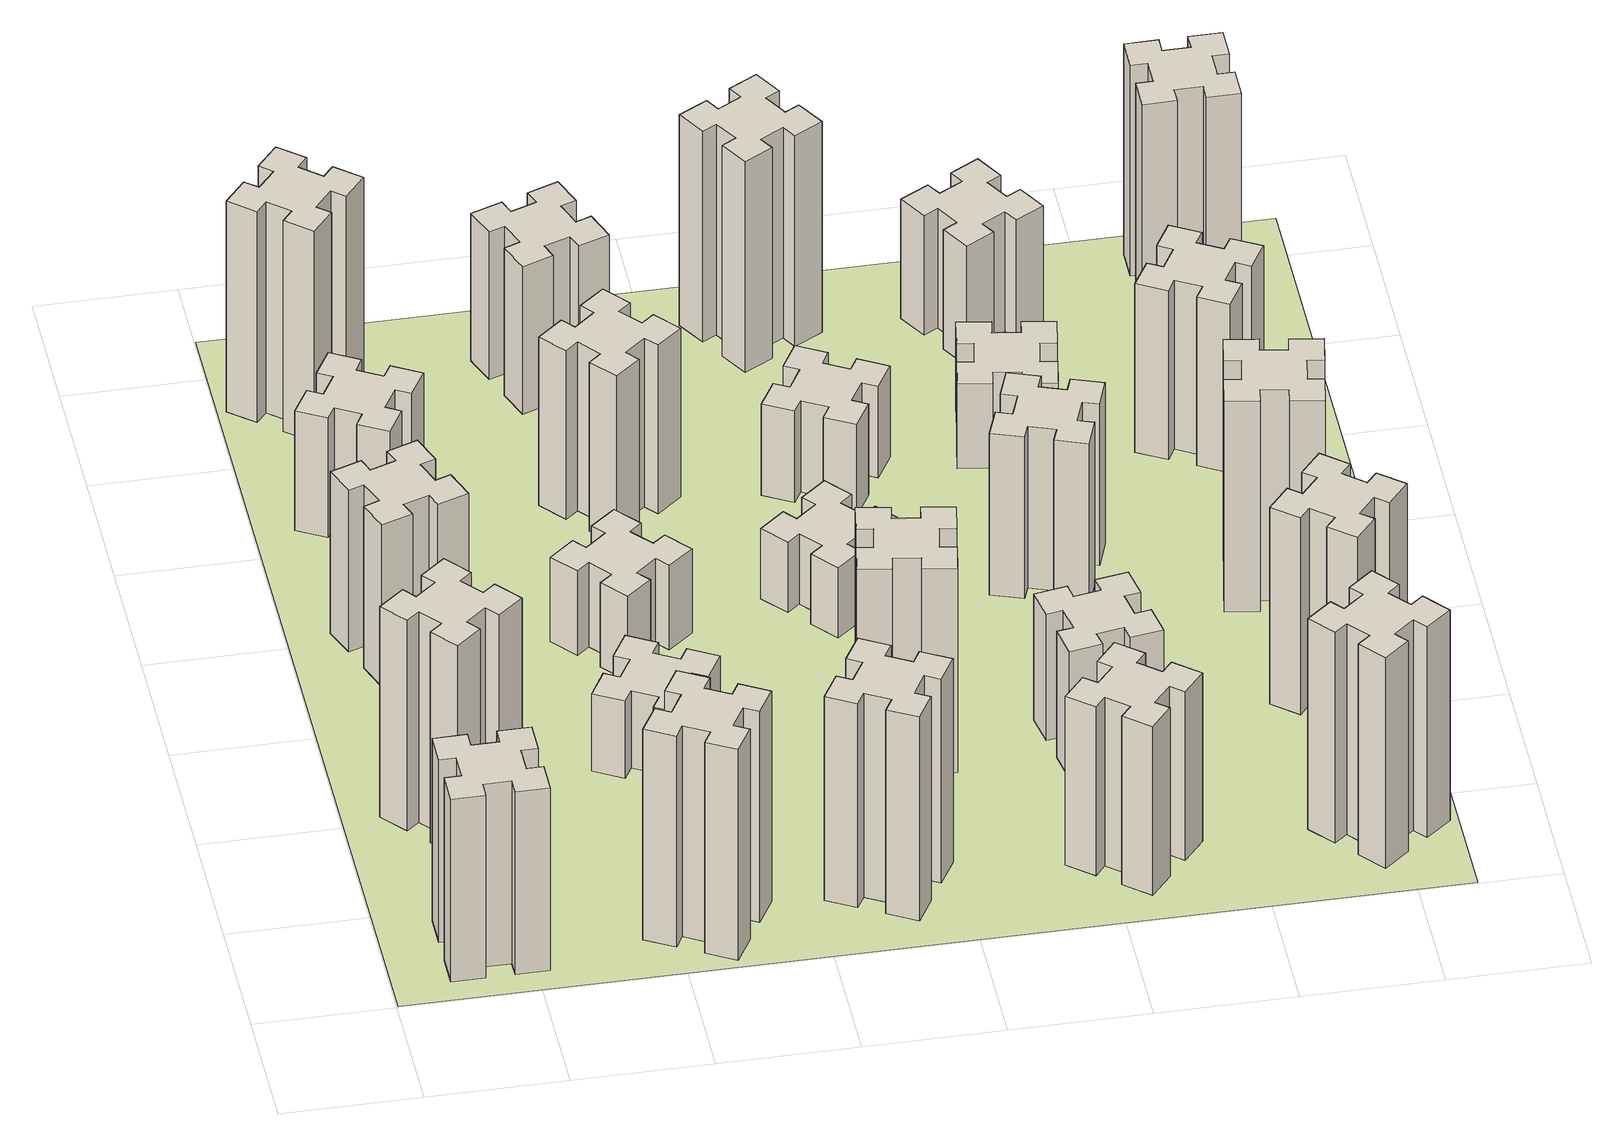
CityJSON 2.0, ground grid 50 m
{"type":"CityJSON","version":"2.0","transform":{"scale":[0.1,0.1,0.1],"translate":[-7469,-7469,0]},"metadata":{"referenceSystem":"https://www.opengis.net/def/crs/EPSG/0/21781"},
"CityObjects":{
"building1":{"type":"Building","attributes":{"class":"1000","function":"1000","usage":"1000","yearOfConstruction":2016,"roofType":"1000","measuredHeight":78,"storeysAboveGround":30,"storeysBelowGround":0},"geometry":[{"type":"Solid","lod":"1","boundaries":[[[[0,1,2,3,4,5,6,7,8,9,10,11,12,13,14,15,16,17,18,19]],[[17,16,20,21]],[[16,15,22,20]],[[15,14,23,22]],[[14,13,24,23]],[[13,12,25,24]],[[12,11,26,25]],[[11,10,27,26]],[[10,9,28,27]],[[9,8,29,28]],[[8,7,30,29]],[[7,6,31,30]],[[6,5,32,31]],[[5,4,33,32]],[[4,3,34,33]],[[3,2,35,34]],[[2,1,36,35]],[[1,0,37,36]],[[0,19,38,37]],[[19,18,39,38]],[[18,17,21,39]],[[24,25,26,27,28,29,30,31,32,33,34,35,36,37,38,39,21,20,22,23]]]]}]},
"building2":{"type":"Building","attributes":{"class":"1000","function":"1000","usage":"1000","yearOfConstruction":2016,"roofType":"1000","measuredHeight":90,"storeysAboveGround":30,"storeysBelowGround":0},"geometry":[{"type":"Solid","lod":"1","boundaries":[[[[40,41,42,43,44,45,46,47,48,49,50,51,52,53,54,55,56,57,58,59]],[[57,56,60,61]],[[56,55,62,60]],[[55,54,63,62]],[[54,53,64,63]],[[53,52,65,64]],[[52,51,66,65]],[[51,50,67,66]],[[50,49,68,67]],[[49,48,69,68]],[[48,47,70,69]],[[47,46,71,70]],[[46,45,72,71]],[[45,44,73,72]],[[44,43,74,73]],[[43,42,75,74]],[[42,41,76,75]],[[41,40,77,76]],[[40,59,78,77]],[[59,58,79,78]],[[58,57,61,79]],[[64,65,66,67,68,69,70,71,72,73,74,75,76,77,78,79,61,60,62,63]]]]}]},
"building3":{"type":"Building","attributes":{"class":"1000","function":"1000","usage":"1000","yearOfConstruction":2016,"roofType":"1000","measuredHeight":69,"storeysAboveGround":30,"storeysBelowGround":0},"geometry":[{"type":"Solid","lod":"1","boundaries":[[[[80,81,82,83,84,85,86,87,88,89,90,91,92,93,94,95,96,97,98,99]],[[97,96,100,101]],[[96,95,102,100]],[[95,94,103,102]],[[94,93,104,103]],[[93,92,105,104]],[[92,91,106,105]],[[91,90,107,106]],[[90,89,108,107]],[[89,88,109,108]],[[88,87,110,109]],[[87,86,111,110]],[[86,85,112,111]],[[85,84,113,112]],[[84,83,114,113]],[[83,82,115,114]],[[82,81,116,115]],[[81,80,117,116]],[[80,99,118,117]],[[99,98,119,118]],[[98,97,101,119]],[[104,105,106,107,108,109,110,111,112,113,114,115,116,117,118,119,101,100,102,103]]]]}]},
"building4":{"type":"Building","attributes":{"class":"1000","function":"1000","usage":"1000","yearOfConstruction":2016,"roofType":"1000","measuredHeight":51,"storeysAboveGround":30,"storeysBelowGround":0},"geometry":[{"type":"Solid","lod":"1","boundaries":[[[[120,121,122,123,124,125,126,127,128,129,130,131,132,133,134,135,136,137,138,139]],[[137,136,140,141]],[[136,135,142,140]],[[135,134,143,142]],[[134,133,144,143]],[[133,132,145,144]],[[132,131,146,145]],[[131,130,147,146]],[[130,129,148,147]],[[129,128,149,148]],[[128,127,150,149]],[[127,126,151,150]],[[126,125,152,151]],[[125,124,153,152]],[[124,123,154,153]],[[123,122,155,154]],[[122,121,156,155]],[[121,120,157,156]],[[120,139,158,157]],[[139,138,159,158]],[[138,137,141,159]],[[144,145,146,147,148,149,150,151,152,153,154,155,156,157,158,159,141,140,142,143]]]]}]},
"building5":{"type":"Building","attributes":{"class":"1000","function":"1000","usage":"1000","yearOfConstruction":2016,"roofType":"1000","measuredHeight":90,"storeysAboveGround":30,"storeysBelowGround":0},"geometry":[{"type":"Solid","lod":"1","boundaries":[[[[160,161,162,163,164,165,166,167,168,169,170,171,172,173,174,175,176,177,178,179]],[[177,176,180,181]],[[176,175,182,180]],[[175,174,183,182]],[[174,173,184,183]],[[173,172,185,184]],[[172,171,186,185]],[[171,170,187,186]],[[170,169,188,187]],[[169,168,189,188]],[[168,167,190,189]],[[167,166,191,190]],[[166,165,192,191]],[[165,164,193,192]],[[164,163,194,193]],[[163,162,195,194]],[[162,161,196,195]],[[161,160,197,196]],[[160,179,198,197]],[[179,178,199,198]],[[178,177,181,199]],[[184,185,186,187,188,189,190,191,192,193,194,195,196,197,198,199,181,180,182,183]]]]}]},
"building6":{"type":"Building","attributes":{"class":"1000","function":"1000","usage":"1000","yearOfConstruction":2016,"roofType":"1000","measuredHeight":90,"storeysAboveGround":30,"storeysBelowGround":0},"geometry":[{"type":"Solid","lod":"1","boundaries":[[[[200,201,202,203,204,205,206,207,208,209,210,211,212,213,214,215,216,217,218,219]],[[217,216,220,221]],[[216,215,222,220]],[[215,214,223,222]],[[214,213,224,223]],[[213,212,225,224]],[[212,211,226,225]],[[211,210,227,226]],[[210,209,228,227]],[[209,208,229,228]],[[208,207,230,229]],[[207,206,231,230]],[[206,205,232,231]],[[205,204,233,232]],[[204,203,234,233]],[[203,202,235,234]],[[202,201,236,235]],[[201,200,237,236]],[[200,219,238,237]],[[219,218,239,238]],[[218,217,221,239]],[[224,225,226,227,228,229,230,231,232,233,234,235,236,237,238,239,221,220,222,223]]]]}]},
"building7":{"type":"Building","attributes":{"class":"1000","function":"1000","usage":"1000","yearOfConstruction":2016,"roofType":"1000","measuredHeight":33,"storeysAboveGround":30,"storeysBelowGround":0},"geometry":[{"type":"Solid","lod":"1","boundaries":[[[[240,241,242,243,244,245,246,247,248,249,250,251,252,253,254,255,256,257,258,259]],[[257,256,260,261]],[[256,255,262,260]],[[255,254,263,262]],[[254,253,264,263]],[[253,252,265,264]],[[252,251,266,265]],[[251,250,267,266]],[[250,249,268,267]],[[249,248,269,268]],[[248,247,270,269]],[[247,246,271,270]],[[246,245,272,271]],[[245,244,273,272]],[[244,243,274,273]],[[243,242,275,274]],[[242,241,276,275]],[[241,240,277,276]],[[240,259,278,277]],[[259,258,279,278]],[[258,257,261,279]],[[264,265,266,267,268,269,270,271,272,273,274,275,276,277,278,279,261,260,262,263]]]]}]},
"building8":{"type":"Building","attributes":{"class":"1000","function":"1000","usage":"1000","yearOfConstruction":2016,"roofType":"1000","measuredHeight":36,"storeysAboveGround":30,"storeysBelowGround":0},"geometry":[{"type":"Solid","lod":"1","boundaries":[[[[280,281,282,283,284,285,286,287,288,289,290,291,292,293,294,295,296,297,298,299]],[[297,296,300,301]],[[296,295,302,300]],[[295,294,303,302]],[[294,293,304,303]],[[293,292,305,304]],[[292,291,306,305]],[[291,290,307,306]],[[290,289,308,307]],[[289,288,309,308]],[[288,287,310,309]],[[287,286,311,310]],[[286,285,312,311]],[[285,284,313,312]],[[284,283,314,313]],[[283,282,315,314]],[[282,281,316,315]],[[281,280,317,316]],[[280,299,318,317]],[[299,298,319,318]],[[298,297,301,319]],[[304,305,306,307,308,309,310,311,312,313,314,315,316,317,318,319,301,300,302,303]]]]}]},
"building9":{"type":"Building","attributes":{"class":"1000","function":"1000","usage":"1000","yearOfConstruction":2016,"roofType":"1000","measuredHeight":87,"storeysAboveGround":30,"storeysBelowGround":0},"geometry":[{"type":"Solid","lod":"1","boundaries":[[[[320,321,322,323,324,325,326,327,328,329,330,331,332,333,334,335,336,337,338,339]],[[337,336,340,341]],[[336,335,342,340]],[[335,334,343,342]],[[334,333,344,343]],[[333,332,345,344]],[[332,331,346,345]],[[331,330,347,346]],[[330,329,348,347]],[[329,328,349,348]],[[328,327,350,349]],[[327,326,351,350]],[[326,325,352,351]],[[325,324,353,352]],[[324,323,354,353]],[[323,322,355,354]],[[322,321,356,355]],[[321,320,357,356]],[[320,339,358,357]],[[339,338,359,358]],[[338,337,341,359]],[[344,345,346,347,348,349,350,351,352,353,354,355,356,357,358,359,341,340,342,343]]]]}]},
"building10":{"type":"Building","attributes":{"class":"1000","function":"1000","usage":"1000","yearOfConstruction":2016,"roofType":"1000","measuredHeight":72,"storeysAboveGround":30,"storeysBelowGround":0},"geometry":[{"type":"Solid","lod":"1","boundaries":[[[[360,361,362,363,364,365,366,367,368,369,370,371,372,373,374,375,376,377,378,379]],[[377,376,380,381]],[[376,375,382,380]],[[375,374,383,382]],[[374,373,384,383]],[[373,372,385,384]],[[372,371,386,385]],[[371,370,387,386]],[[370,369,388,387]],[[369,368,389,388]],[[368,367,390,389]],[[367,366,391,390]],[[366,365,392,391]],[[365,364,393,392]],[[364,363,394,393]],[[363,362,395,394]],[[362,361,396,395]],[[361,360,397,396]],[[360,379,398,397]],[[379,378,399,398]],[[378,377,381,399]],[[384,385,386,387,388,389,390,391,392,393,394,395,396,397,398,399,381,380,382,383]]]]}]},
"building11":{"type":"Building","attributes":{"class":"1000","function":"1000","usage":"1000","yearOfConstruction":2016,"roofType":"1000","measuredHeight":63,"storeysAboveGround":30,"storeysBelowGround":0},"geometry":[{"type":"Solid","lod":"1","boundaries":[[[[400,401,402,403,404,405,406,407,408,409,410,411,412,413,414,415,416,417,418,419]],[[417,416,420,421]],[[416,415,422,420]],[[415,414,423,422]],[[414,413,424,423]],[[413,412,425,424]],[[412,411,426,425]],[[411,410,427,426]],[[410,409,428,427]],[[409,408,429,428]],[[408,407,430,429]],[[407,406,431,430]],[[406,405,432,431]],[[405,404,433,432]],[[404,403,434,433]],[[403,402,435,434]],[[402,401,436,435]],[[401,400,437,436]],[[400,419,438,437]],[[419,418,439,438]],[[418,417,421,439]],[[424,425,426,427,428,429,430,431,432,433,434,435,436,437,438,439,421,420,422,423]]]]}]},
"building12":{"type":"Building","attributes":{"class":"1000","function":"1000","usage":"1000","yearOfConstruction":2016,"roofType":"1000","measuredHeight":87,"storeysAboveGround":30,"storeysBelowGround":0},"geometry":[{"type":"Solid","lod":"1","boundaries":[[[[440,441,442,443,444,445,446,447,448,449,450,451,452,453,454,455,456,457,458,459]],[[457,456,460,461]],[[456,455,462,460]],[[455,454,463,462]],[[454,453,464,463]],[[453,452,465,464]],[[452,451,466,465]],[[451,450,467,466]],[[450,449,468,467]],[[449,448,469,468]],[[448,447,470,469]],[[447,446,471,470]],[[446,445,472,471]],[[445,444,473,472]],[[444,443,474,473]],[[443,442,475,474]],[[442,441,476,475]],[[441,440,477,476]],[[440,459,478,477]],[[459,458,479,478]],[[458,457,461,479]],[[464,465,466,467,468,469,470,471,472,473,474,475,476,477,478,479,461,460,462,463]]]]}]},
"building13":{"type":"Building","attributes":{"class":"1000","function":"1000","usage":"1000","yearOfConstruction":2016,"roofType":"1000","measuredHeight":30,"storeysAboveGround":30,"storeysBelowGround":0},"geometry":[{"type":"Solid","lod":"1","boundaries":[[[[480,481,482,483,484,485,486,487,488,489,490,491,492,493,494,495,496,497,498,499]],[[497,496,500,501]],[[496,495,502,500]],[[495,494,503,502]],[[494,493,504,503]],[[493,492,505,504]],[[492,491,506,505]],[[491,490,507,506]],[[490,489,508,507]],[[489,488,509,508]],[[488,487,510,509]],[[487,486,511,510]],[[486,485,512,511]],[[485,484,513,512]],[[484,483,514,513]],[[483,482,515,514]],[[482,481,516,515]],[[481,480,517,516]],[[480,499,518,517]],[[499,498,519,518]],[[498,497,501,519]],[[504,505,506,507,508,509,510,511,512,513,514,515,516,517,518,519,501,500,502,503]]]]}]},
"building14":{"type":"Building","attributes":{"class":"1000","function":"1000","usage":"1000","yearOfConstruction":2016,"roofType":"1000","measuredHeight":72,"storeysAboveGround":30,"storeysBelowGround":0},"geometry":[{"type":"Solid","lod":"1","boundaries":[[[[520,521,522,523,524,525,526,527,528,529,530,531,532,533,534,535,536,537,538,539]],[[537,536,540,541]],[[536,535,542,540]],[[535,534,543,542]],[[534,533,544,543]],[[533,532,545,544]],[[532,531,546,545]],[[531,530,547,546]],[[530,529,548,547]],[[529,528,549,548]],[[528,527,550,549]],[[527,526,551,550]],[[526,525,552,551]],[[525,524,553,552]],[[524,523,554,553]],[[523,522,555,554]],[[522,521,556,555]],[[521,520,557,556]],[[520,539,558,557]],[[539,538,559,558]],[[538,537,541,559]],[[544,545,546,547,548,549,550,551,552,553,554,555,556,557,558,559,541,540,542,543]]]]}]},
"building15":{"type":"Building","attributes":{"class":"1000","function":"1000","usage":"1000","yearOfConstruction":2016,"roofType":"1000","measuredHeight":39,"storeysAboveGround":30,"storeysBelowGround":0},"geometry":[{"type":"Solid","lod":"1","boundaries":[[[[560,561,562,563,564,565,566,567,568,569,570,571,572,573,574,575,576,577,578,579]],[[577,576,580,581]],[[576,575,582,580]],[[575,574,583,582]],[[574,573,584,583]],[[573,572,585,584]],[[572,571,586,585]],[[571,570,587,586]],[[570,569,588,587]],[[569,568,589,588]],[[568,567,590,589]],[[567,566,591,590]],[[566,565,592,591]],[[565,564,593,592]],[[564,563,594,593]],[[563,562,595,594]],[[562,561,596,595]],[[561,560,597,596]],[[560,579,598,597]],[[579,578,599,598]],[[578,577,581,599]],[[584,585,586,587,588,589,590,591,592,593,594,595,596,597,598,599,581,580,582,583]]]]}]},
"building16":{"type":"Building","attributes":{"class":"1000","function":"1000","usage":"1000","yearOfConstruction":2016,"roofType":"1000","measuredHeight":90,"storeysAboveGround":30,"storeysBelowGround":0},"geometry":[{"type":"Solid","lod":"1","boundaries":[[[[600,601,602,603,604,605,606,607,608,609,610,611,612,613,614,615,616,617,618,619]],[[617,616,620,621]],[[616,615,622,620]],[[615,614,623,622]],[[614,613,624,623]],[[613,612,625,624]],[[612,611,626,625]],[[611,610,627,626]],[[610,609,628,627]],[[609,608,629,628]],[[608,607,630,629]],[[607,606,631,630]],[[606,605,632,631]],[[605,604,633,632]],[[604,603,634,633]],[[603,602,635,634]],[[602,601,636,635]],[[601,600,637,636]],[[600,619,638,637]],[[619,618,639,638]],[[618,617,621,639]],[[624,625,626,627,628,629,630,631,632,633,634,635,636,637,638,639,621,620,622,623]]]]}]},
"building17":{"type":"Building","attributes":{"class":"1000","function":"1000","usage":"1000","yearOfConstruction":2016,"roofType":"1000","measuredHeight":54,"storeysAboveGround":30,"storeysBelowGround":0},"geometry":[{"type":"Solid","lod":"1","boundaries":[[[[640,641,642,643,644,645,646,647,648,649,650,651,652,653,654,655,656,657,658,659]],[[657,656,660,661]],[[656,655,662,660]],[[655,654,663,662]],[[654,653,664,663]],[[653,652,665,664]],[[652,651,666,665]],[[651,650,667,666]],[[650,649,668,667]],[[649,648,669,668]],[[648,647,670,669]],[[647,646,671,670]],[[646,645,672,671]],[[645,644,673,672]],[[644,643,674,673]],[[643,642,675,674]],[[642,641,676,675]],[[641,640,677,676]],[[640,659,678,677]],[[659,658,679,678]],[[658,657,661,679]],[[664,665,666,667,668,669,670,671,672,673,674,675,676,677,678,679,661,660,662,663]]]]}]},
"building18":{"type":"Building","attributes":{"class":"1000","function":"1000","usage":"1000","yearOfConstruction":2016,"roofType":"1000","measuredHeight":69,"storeysAboveGround":30,"storeysBelowGround":0},"geometry":[{"type":"Solid","lod":"1","boundaries":[[[[680,681,682,683,684,685,686,687,688,689,690,691,692,693,694,695,696,697,698,699]],[[697,696,700,701]],[[696,695,702,700]],[[695,694,703,702]],[[694,693,704,703]],[[693,692,705,704]],[[692,691,706,705]],[[691,690,707,706]],[[690,689,708,707]],[[689,688,709,708]],[[688,687,710,709]],[[687,686,711,710]],[[686,685,712,711]],[[685,684,713,712]],[[684,683,714,713]],[[683,682,715,714]],[[682,681,716,715]],[[681,680,717,716]],[[680,699,718,717]],[[699,698,719,718]],[[698,697,701,719]],[[704,705,706,707,708,709,710,711,712,713,714,715,716,717,718,719,701,700,702,703]]]]}]},
"building19":{"type":"Building","attributes":{"class":"1000","function":"1000","usage":"1000","yearOfConstruction":2016,"roofType":"1000","measuredHeight":36,"storeysAboveGround":30,"storeysBelowGround":0},"geometry":[{"type":"Solid","lod":"1","boundaries":[[[[720,721,722,723,724,725,726,727,728,729,730,731,732,733,734,735,736,737,738,739]],[[737,736,740,741]],[[736,735,742,740]],[[735,734,743,742]],[[734,733,744,743]],[[733,732,745,744]],[[732,731,746,745]],[[731,730,747,746]],[[730,729,748,747]],[[729,728,749,748]],[[728,727,750,749]],[[727,726,751,750]],[[726,725,752,751]],[[725,724,753,752]],[[724,723,754,753]],[[723,722,755,754]],[[722,721,756,755]],[[721,720,757,756]],[[720,739,758,757]],[[739,738,759,758]],[[738,737,741,759]],[[744,745,746,747,748,749,750,751,752,753,754,755,756,757,758,759,741,740,742,743]]]]}]},
"building20":{"type":"Building","attributes":{"class":"1000","function":"1000","usage":"1000","yearOfConstruction":2016,"roofType":"1000","measuredHeight":90,"storeysAboveGround":30,"storeysBelowGround":0},"geometry":[{"type":"Solid","lod":"1","boundaries":[[[[760,761,762,763,764,765,766,767,768,769,770,771,772,773,774,775,776,777,778,779]],[[777,776,780,781]],[[776,775,782,780]],[[775,774,783,782]],[[774,773,784,783]],[[773,772,785,784]],[[772,771,786,785]],[[771,770,787,786]],[[770,769,788,787]],[[769,768,789,788]],[[768,767,790,789]],[[767,766,791,790]],[[766,765,792,791]],[[765,764,793,792]],[[764,763,794,793]],[[763,762,795,794]],[[762,761,796,795]],[[761,760,797,796]],[[760,779,798,797]],[[779,778,799,798]],[[778,777,781,799]],[[784,785,786,787,788,789,790,791,792,793,794,795,796,797,798,799,781,780,782,783]]]]}]},
"building21":{"type":"Building","attributes":{"class":"1000","function":"1000","usage":"1000","yearOfConstruction":2016,"roofType":"1000","measuredHeight":51,"storeysAboveGround":30,"storeysBelowGround":0},"geometry":[{"type":"Solid","lod":"1","boundaries":[[[[800,801,802,803,804,805,806,807,808,809,810,811,812,813,814,815,816,817,818,819]],[[817,816,820,821]],[[816,815,822,820]],[[815,814,823,822]],[[814,813,824,823]],[[813,812,825,824]],[[812,811,826,825]],[[811,810,827,826]],[[810,809,828,827]],[[809,808,829,828]],[[808,807,830,829]],[[807,806,831,830]],[[806,805,832,831]],[[805,804,833,832]],[[804,803,834,833]],[[803,802,835,834]],[[802,801,836,835]],[[801,800,837,836]],[[800,819,838,837]],[[819,818,839,838]],[[818,817,821,839]],[[824,825,826,827,828,829,830,831,832,833,834,835,836,837,838,839,821,820,822,823]]]]}]},
"building22":{"type":"Building","attributes":{"class":"1000","function":"1000","usage":"1000","yearOfConstruction":2016,"roofType":"1000","measuredHeight":84,"storeysAboveGround":30,"storeysBelowGround":0},"geometry":[{"type":"Solid","lod":"1","boundaries":[[[[840,841,842,843,844,845,846,847,848,849,850,851,852,853,854,855,856,857,858,859]],[[857,856,860,861]],[[856,855,862,860]],[[855,854,863,862]],[[854,853,864,863]],[[853,852,865,864]],[[852,851,866,865]],[[851,850,867,866]],[[850,849,868,867]],[[849,848,869,868]],[[848,847,870,869]],[[847,846,871,870]],[[846,845,872,871]],[[845,844,873,872]],[[844,843,874,873]],[[843,842,875,874]],[[842,841,876,875]],[[841,840,877,876]],[[840,859,878,877]],[[859,858,879,878]],[[858,857,861,879]],[[864,865,866,867,868,869,870,871,872,873,874,875,876,877,878,879,861,860,862,863]]]]}]},
"building23":{"type":"Building","attributes":{"class":"1000","function":"1000","usage":"1000","yearOfConstruction":2016,"roofType":"1000","measuredHeight":90,"storeysAboveGround":30,"storeysBelowGround":0},"geometry":[{"type":"Solid","lod":"1","boundaries":[[[[880,881,882,883,884,885,886,887,888,889,890,891,892,893,894,895,896,897,898,899]],[[897,896,900,901]],[[896,895,902,900]],[[895,894,903,902]],[[894,893,904,903]],[[893,892,905,904]],[[892,891,906,905]],[[891,890,907,906]],[[890,889,908,907]],[[889,888,909,908]],[[888,887,910,909]],[[887,886,911,910]],[[886,885,912,911]],[[885,884,913,912]],[[884,883,914,913]],[[883,882,915,914]],[[882,881,916,915]],[[881,880,917,916]],[[880,899,918,917]],[[899,898,919,918]],[[898,897,901,919]],[[904,905,906,907,908,909,910,911,912,913,914,915,916,917,918,919,901,900,902,903]]]]}]},
"building24":{"type":"Building","attributes":{"class":"1000","function":"1000","usage":"1000","yearOfConstruction":2016,"roofType":"1000","measuredHeight":72,"storeysAboveGround":30,"storeysBelowGround":0},"geometry":[{"type":"Solid","lod":"1","boundaries":[[[[920,921,922,923,924,925,926,927,928,929,930,931,932,933,934,935,936,937,938,939]],[[937,936,940,941]],[[936,935,942,940]],[[935,934,943,942]],[[934,933,944,943]],[[933,932,945,944]],[[932,931,946,945]],[[931,930,947,946]],[[930,929,948,947]],[[929,928,949,948]],[[928,927,950,949]],[[927,926,951,950]],[[926,925,952,951]],[[925,924,953,952]],[[924,923,954,953]],[[923,922,955,954]],[[922,921,956,955]],[[921,920,957,956]],[[920,939,958,957]],[[939,938,959,958]],[[938,937,941,959]],[[944,945,946,947,948,949,950,951,952,953,954,955,956,957,958,959,941,940,942,943]]]]}]},
"building25":{"type":"Building","attributes":{"class":"1000","function":"1000","usage":"1000","yearOfConstruction":2016,"roofType":"1000","measuredHeight":90,"storeysAboveGround":30,"storeysBelowGround":0},"geometry":[{"type":"Solid","lod":"1","boundaries":[[[[960,961,962,963,964,965,966,967,968,969,970,971,972,973,974,975,976,977,978,979]],[[977,976,980,981]],[[976,975,982,980]],[[975,974,983,982]],[[974,973,984,983]],[[973,972,985,984]],[[972,971,986,985]],[[971,970,987,986]],[[970,969,988,987]],[[969,968,989,988]],[[968,967,990,989]],[[967,966,991,990]],[[966,965,992,991]],[[965,964,993,992]],[[964,963,994,993]],[[963,962,995,994]],[[962,961,996,995]],[[961,960,997,996]],[[960,979,998,997]],[[979,978,999,998]],[[978,977,981,999]],[[984,985,986,987,988,989,990,991,992,993,994,995,996,997,998,999,981,980,982,983]]]]}]},
"landuse1":{"type":"LandUse","attributes":{"name":"plot1","function":"1010"},"geometry":[{"type":"MultiSurface","lod":"1","boundaries":[[[1000,1001,1002,1003]]]}]}
},
"vertices":[
[265,325,0],[265,225,0],[205,225,0],[205,105,0],[325,105,0],[325,165,0],[425,165,0],[425,105,0],[545,105,0],[545,225,0],[485,225,0],[485,325,0],[545,325,0],[545,445,0],[425,445,0],[425,385,0],[325,385,0],[325,445,0],[205,445,0],[205,325,0],[325,385,780],[325,445,780],[425,385,780],[425,445,780],[545,445,780],[545,325,780],[485,325,780],[485,225,780],[545,225,780],[545,105,780],[425,105,780],[425,165,780],[325,165,780],[325,105,780],[205,105,780],[205,225,780],[265,225,780],[265,325,780],[205,325,780],[205,445,780],
[492,1048,0],[427,1124,0],[473,1163,0],[396,1255,0],[304,1178,0],[343,1132,0],[266,1067,0],[228,1113,0],[136,1036,0],[213,944,0],[259,983,0],[323,906,0],[277,868,0],[354,776,0],[446,853,0],[408,899,0],[484,963,0],[523,917,0],[615,994,0],[538,1086,0],[484,963,900],[523,917,900],[408,899,900],[446,853,900],[354,776,900],[277,868,900],[323,906,900],[259,983,900],[213,944,900],[136,1036,900],[228,1113,900],[266,1067,900],[343,1132,900],[304,1178,900],[396,1255,900],[473,1163,900],[427,1124,900],[492,1048,900],[538,1086,900],[615,994,900],
[366,1835,0],[460,1869,0],[480,1813,0],[593,1854,0],[552,1967,0],[496,1946,0],[462,2040,0],[518,2060,0],[477,2173,0],[364,2132,0],[385,2076,0],[291,2042,0],[270,2098,0],[157,2057,0],[199,1944,0],[255,1965,0],[289,1871,0],[233,1850,0],[274,1737,0],[387,1779,0],[289,1871,690],[233,1850,690],[255,1965,690],[199,1944,690],[157,2057,690],[270,2098,690],[291,2042,690],[385,2076,690],[364,2132,690],[477,2173,690],[518,2060,690],[462,2040,690],[496,1946,690],[552,1967,690],[593,1854,690],[480,1813,690],[460,1869,690],[366,1835,690],[387,1779,690],[274,1737,690],
[446,2597,0],[496,2684,0],[548,2654,0],[608,2758,0],[504,2818,0],[474,2766,0],[387,2816,0],[417,2868,0],[313,2928,0],[253,2824,0],[305,2794,0],[255,2707,0],[203,2737,0],[143,2633,0],[247,2573,0],[277,2625,0],[364,2575,0],[334,2523,0],[438,2463,0],[498,2567,0],[364,2575,510],[334,2523,510],[277,2625,510],[247,2573,510],[143,2633,510],[203,2737,510],[255,2707,510],[305,2794,510],[253,2824,510],[313,2928,510],[417,2868,510],[387,2816,510],[474,2766,510],[504,2818,510],[608,2758,510],[548,2654,510],[496,2684,510],[446,2597,510],[498,2567,510],[438,2463,510],
[1214,346,0],[1127,396,0],[1157,448,0],[1053,508,0],[993,404,0],[1045,374,0],[995,287,0],[943,317,0],[883,213,0],[987,153,0],[1017,205,0],[1104,155,0],[1074,103,0],[1178,43,0],[1238,147,0],[1186,177,0],[1236,264,0],[1288,234,0],[1348,338,0],[1244,398,0],[1236,264,900],[1288,234,900],[1186,177,900],[1238,147,900],[1178,43,900],[1074,103,900],[1104,155,900],[1017,205,900],[987,153,900],[883,213,900],[943,317,900],[995,287,900],[1045,374,900],[993,404,900],[1053,508,900],[1157,448,900],[1127,396,900],[1214,346,900],[1244,398,900],[1348,338,900],
[384,3387,0],[308,3452,0],[346,3498,0],[254,3575,0],[177,3483,0],[223,3444,0],[159,3368,0],[113,3406,0],[36,3314,0],[128,3237,0],[166,3283,0],[243,3219,0],[204,3173,0],[296,3096,0],[373,3188,0],[327,3226,0],[392,3303,0],[438,3264,0],[515,3356,0],[423,3433,0],[392,3303,900],[438,3264,900],[327,3226,900],[373,3188,900],[296,3096,900],[204,3173,900],[243,3219,900],[166,3283,900],[128,3237,900],[36,3314,900],[113,3406,900],[159,3368,900],[223,3444,900],[177,3483,900],[254,3575,900],[346,3498,900],[308,3452,900],[384,3387,900],[423,3433,900],[515,3356,900],
[1186,1117,0],[1236,1204,0],[1288,1174,0],[1348,1278,0],[1244,1338,0],[1214,1286,0],[1127,1336,0],[1157,1388,0],[1053,1448,0],[993,1344,0],[1045,1314,0],[995,1227,0],[943,1257,0],[883,1153,0],[987,1093,0],[1017,1145,0],[1104,1095,0],[1074,1043,0],[1178,983,0],[1238,1087,0],[1104,1095,330],[1074,1043,330],[1017,1145,330],[987,1093,330],[883,1153,330],[943,1257,330],[995,1227,330],[1045,1314,330],[993,1344,330],[1053,1448,330],[1157,1388,330],[1127,1336,330],[1214,1286,330],[1244,1338,330],[1348,1278,330],[1288,1174,330],[1236,1204,330],[1186,1117,330],[1238,1087,330],[1178,983,330],
[1083,1972,0],[1006,1907,0],[968,1953,0],[876,1876,0],[953,1784,0],[999,1823,0],[1063,1746,0],[1017,1708,0],[1094,1616,0],[1186,1693,0],[1148,1739,0],[1224,1803,0],[1263,1757,0],[1355,1834,0],[1278,1926,0],[1232,1888,0],[1167,1964,0],[1213,2003,0],[1136,2095,0],[1044,2018,0],[1167,1964,360],[1213,2003,360],[1232,1888,360],[1278,1926,360],[1355,1834,360],[1263,1757,360],[1224,1803,360],[1148,1739,360],[1186,1693,360],[1094,1616,360],[1017,1708,360],[1063,1746,360],[999,1823,360],[953,1784,360],[876,1876,360],[968,1953,360],[1006,1907,360],[1083,1972,360],[1044,2018,360],[1136,2095,360],
[1657,305,0],[1744,255,0],[1714,203,0],[1818,143,0],[1878,247,0],[1826,277,0],[1876,364,0],[1928,334,0],[1988,438,0],[1884,498,0],[1854,446,0],[1767,496,0],[1797,548,0],[1693,608,0],[1633,504,0],[1685,474,0],[1635,387,0],[1583,417,0],[1523,313,0],[1627,253,0],[1635,387,870],[1583,417,870],[1685,474,870],[1633,504,870],[1693,608,870],[1797,548,870],[1767,496,870],[1854,446,870],[1884,498,870],[1988,438,870],[1928,334,870],[1876,364,870],[1826,277,870],[1878,247,870],[1818,143,870],[1714,203,870],[1744,255,870],[1657,305,870],[1627,253,870],[1523,313,870],
[1099,2563,0],[1163,2486,0],[1117,2448,0],[1194,2356,0],[1286,2433,0],[1248,2479,0],[1324,2543,0],[1363,2497,0],[1455,2574,0],[1378,2666,0],[1332,2628,0],[1267,2704,0],[1313,2743,0],[1236,2835,0],[1144,2758,0],[1183,2712,0],[1106,2647,0],[1068,2693,0],[976,2616,0],[1053,2524,0],[1106,2647,720],[1068,2693,720],[1183,2712,720],[1144,2758,720],[1236,2835,720],[1313,2743,720],[1267,2704,720],[1332,2628,720],[1378,2666,720],[1455,2574,720],[1363,2497,720],[1324,2543,720],[1248,2479,720],[1286,2433,720],[1194,2356,720],[1117,2448,720],[1163,2486,720],[1099,2563,720],[1053,2524,720],[976,2616,720],
[1125,3456,0],[1031,3422,0],[1010,3478,0],[897,3437,0],[939,3324,0],[995,3345,0],[1029,3251,0],[973,3230,0],[1014,3117,0],[1127,3159,0],[1106,3215,0],[1200,3249,0],[1220,3193,0],[1333,3234,0],[1292,3347,0],[1236,3326,0],[1202,3420,0],[1258,3440,0],[1217,3553,0],[1104,3512,0],[1202,3420,630],[1258,3440,630],[1236,3326,630],[1292,3347,630],[1333,3234,630],[1220,3193,630],[1200,3249,630],[1106,3215,630],[1127,3159,630],[1014,3117,630],[973,3230,630],[1029,3251,630],[995,3345,630],[939,3324,630],[897,3437,630],[1010,3478,630],[1031,3422,630],[1125,3456,630],[1104,3512,630],[1217,3553,630],
[2055,1047,0],[2072,1145,0],[2131,1135,0],[2152,1253,0],[2034,1274,0],[2024,1215,0],[1925,1232,0],[1936,1291,0],[1817,1312,0],[1797,1194,0],[1856,1184,0],[1838,1085,0],[1779,1096,0],[1758,977,0],[1877,957,0],[1887,1016,0],[1985,998,0],[1975,939,0],[2093,918,0],[2114,1037,0],[1985,998,870],[1975,939,870],[1887,1016,870],[1877,957,870],[1758,977,870],[1779,1096,870],[1838,1085,870],[1856,1184,870],[1797,1194,870],[1817,1312,870],[1936,1291,870],[1925,1232,870],[2024,1215,870],[2034,1274,870],[2152,1253,870],[2131,1135,870],[2072,1145,870],[2055,1047,870],[2114,1037,870],[2093,918,870],
[1972,1988,0],[1907,2064,0],[1953,2103,0],[1876,2195,0],[1784,2118,0],[1823,2072,0],[1746,2007,0],[1708,2053,0],[1616,1976,0],[1693,1884,0],[1739,1923,0],[1803,1846,0],[1757,1808,0],[1834,1716,0],[1926,1793,0],[1888,1839,0],[1964,1903,0],[2003,1857,0],[2095,1934,0],[2018,2026,0],[1964,1903,300],[2003,1857,300],[1888,1839,300],[1926,1793,300],[1834,1716,300],[1757,1808,300],[1803,1846,300],[1739,1923,300],[1693,1884,300],[1616,1976,300],[1708,2053,300],[1746,2007,300],[1823,2072,300],[1784,2118,300],[1876,2195,300],[1953,2103,300],[1907,2064,300],[1972,1988,300],[2018,2026,300],[2095,1934,300],
[2486,323,0],[2563,259,0],[2524,213,0],[2616,136,0],[2693,228,0],[2647,266,0],[2712,343,0],[2758,304,0],[2835,396,0],[2743,473,0],[2704,427,0],[2628,492,0],[2666,538,0],[2574,615,0],[2497,523,0],[2543,484,0],[2479,408,0],[2433,446,0],[2356,354,0],[2448,277,0],[2479,408,720],[2433,446,720],[2543,484,720],[2497,523,720],[2574,615,720],[2666,538,720],[2628,492,720],[2704,427,720],[2743,473,720],[2835,396,720],[2758,304,720],[2712,343,720],[2647,266,720],[2693,228,720],[2616,136,720],[2524,213,720],[2563,259,720],[2486,323,720],[2448,277,720],[2356,354,720],
[2026,2497,0],[2076,2584,0],[2128,2554,0],[2188,2658,0],[2084,2718,0],[2054,2666,0],[1967,2716,0],[1997,2768,0],[1893,2828,0],[1833,2724,0],[1885,2694,0],[1835,2607,0],[1783,2637,0],[1723,2533,0],[1827,2473,0],[1857,2525,0],[1944,2475,0],[1914,2423,0],[2018,2363,0],[2078,2467,0],[1944,2475,390],[1914,2423,390],[1857,2525,390],[1827,2473,390],[1723,2533,390],[1783,2637,390],[1835,2607,390],[1885,2694,390],[1833,2724,390],[1893,2828,390],[1997,2768,390],[1967,2716,390],[2054,2666,390],[2084,2718,390],[2188,2658,390],[2128,2554,390],[2076,2584,390],[2026,2497,390],[2078,2467,390],[2018,2363,390],
[1844,3556,0],[1757,3506,0],[1727,3558,0],[1623,3498,0],[1683,3394,0],[1735,3424,0],[1785,3337,0],[1733,3307,0],[1793,3203,0],[1897,3263,0],[1867,3315,0],[1954,3365,0],[1984,3313,0],[2088,3373,0],[2028,3477,0],[1976,3447,0],[1926,3534,0],[1978,3564,0],[1918,3668,0],[1814,3608,0],[1926,3534,900],[1978,3564,900],[1976,3447,900],[2028,3477,900],[2088,3373,900],[1984,3313,900],[1954,3365,900],[1867,3315,900],[1897,3263,900],[1793,3203,900],[1733,3307,900],[1785,3337,900],[1735,3424,900],[1683,3394,900],[1623,3498,900],[1727,3558,900],[1757,3506,900],[1844,3556,900],[1814,3608,900],[1918,3668,900],
[2625,1132,0],[2527,1115,0],[2517,1174,0],[2398,1153,0],[2419,1035,0],[2478,1045,0],[2496,947,0],[2437,937,0],[2457,818,0],[2576,839,0],[2565,898,0],[2664,916,0],[2674,857,0],[2792,877,0],[2771,996,0],[2712,985,0],[2695,1084,0],[2754,1094,0],[2733,1212,0],[2615,1191,0],[2695,1084,540],[2754,1094,540],[2712,985,540],[2771,996,540],[2792,877,540],[2674,857,540],[2664,916,540],[2565,898,540],[2576,839,540],[2457,818,540],[2437,937,540],[2496,947,540],[2478,1045,540],[2419,1035,540],[2398,1153,540],[2517,1174,540],[2527,1115,540],[2625,1132,540],[2615,1191,540],[2733,1212,540],
[2682,1871,0],[2716,1965,0],[2772,1944,0],[2813,2057,0],[2700,2098,0],[2680,2042,0],[2586,2076,0],[2607,2132,0],[2494,2173,0],[2453,2060,0],[2509,2040,0],[2475,1946,0],[2419,1967,0],[2377,1854,0],[2490,1813,0],[2511,1869,0],[2605,1835,0],[2584,1779,0],[2697,1737,0],[2738,1850,0],[2605,1835,690],[2584,1779,690],[2511,1869,690],[2490,1813,690],[2377,1854,690],[2419,1967,690],[2475,1946,690],[2509,2040,690],[2453,2060,690],[2494,2173,690],[2607,2132,690],[2586,2076,690],[2680,2042,690],[2700,2098,690],[2813,2057,690],[2772,1944,690],[2716,1965,690],[2682,1871,690],[2738,1850,690],[2697,1737,690],
[2664,2795,0],[2565,2812,0],[2576,2871,0],[2457,2892,0],[2437,2774,0],[2496,2764,0],[2478,2665,0],[2419,2676,0],[2398,2557,0],[2517,2537,0],[2527,2596,0],[2625,2578,0],[2615,2519,0],[2733,2498,0],[2754,2617,0],[2695,2627,0],[2712,2725,0],[2771,2715,0],[2792,2833,0],[2674,2854,0],[2712,2725,360],[2771,2715,360],[2695,2627,360],[2754,2617,360],[2733,2498,360],[2615,2519,360],[2625,2578,360],[2527,2596,360],[2517,2537,360],[2398,2557,360],[2419,2676,360],[2478,2665,360],[2496,2764,360],[2437,2774,360],[2457,2892,360],[2576,2871,360],[2565,2812,360],[2664,2795,360],[2674,2854,360],[2792,2833,360],
[3468,259,0],[3544,323,0],[3583,277,0],[3675,354,0],[3598,446,0],[3552,408,0],[3487,484,0],[3533,523,0],[3456,615,0],[3364,538,0],[3403,492,0],[3326,427,0],[3288,473,0],[3196,396,0],[3273,304,0],[3319,343,0],[3383,266,0],[3337,228,0],[3414,136,0],[3506,213,0],[3383,266,900],[3337,228,900],[3319,343,900],[3273,304,900],[3196,396,900],[3288,473,900],[3326,427,900],[3403,492,900],[3364,538,900],[3456,615,900],[3533,523,900],[3487,484,900],[3552,408,900],[3598,446,900],[3675,354,900],[3583,277,900],[3544,323,900],[3468,259,900],[3506,213,900],[3414,136,900],
[2716,3347,0],[2666,3434,0],[2718,3464,0],[2658,3568,0],[2554,3508,0],[2584,3456,0],[2497,3406,0],[2467,3458,0],[2363,3398,0],[2423,3294,0],[2475,3324,0],[2525,3237,0],[2473,3207,0],[2533,3103,0],[2637,3163,0],[2607,3215,0],[2694,3265,0],[2724,3213,0],[2828,3273,0],[2768,3377,0],[2694,3265,510],[2724,3213,510],[2607,3215,510],[2637,3163,510],[2533,3103,510],[2473,3207,510],[2525,3237,510],[2475,3324,510],[2423,3294,510],[2363,3398,510],[2467,3458,510],[2497,3406,510],[2584,3456,510],[2554,3508,510],[2658,3568,510],[2718,3464,510],[2666,3434,510],[2716,3347,510],[2768,3377,510],[2828,3273,510],
[3487,1006,0],[3552,1083,0],[3598,1044,0],[3675,1136,0],[3583,1213,0],[3544,1167,0],[3468,1232,0],[3506,1278,0],[3414,1355,0],[3337,1263,0],[3383,1224,0],[3319,1148,0],[3273,1186,0],[3196,1094,0],[3288,1017,0],[3326,1063,0],[3403,999,0],[3364,953,0],[3456,876,0],[3533,968,0],[3403,999,840],[3364,953,840],[3326,1063,840],[3288,1017,840],[3196,1094,840],[3273,1186,840],[3319,1148,840],[3383,1224,840],[3337,1263,840],[3414,1355,840],[3506,1278,840],[3468,1232,840],[3544,1167,840],[3583,1213,840],[3675,1136,840],[3598,1044,840],[3552,1083,840],[3487,1006,840],[3533,968,840],[3456,876,840],
[3267,1656,0],[3365,1638,0],[3355,1579,0],[3473,1558,0],[3494,1677,0],[3435,1687,0],[3452,1785,0],[3511,1775,0],[3532,1893,0],[3414,1914,0],[3404,1855,0],[3305,1872,0],[3316,1931,0],[3197,1952,0],[3177,1834,0],[3236,1824,0],[3218,1725,0],[3159,1736,0],[3138,1617,0],[3257,1597,0],[3218,1725,900],[3159,1736,900],[3236,1824,900],[3177,1834,900],[3197,1952,900],[3316,1931,900],[3305,1872,900],[3404,1855,900],[3414,1914,900],[3532,1893,900],[3511,1775,900],[3452,1785,900],[3435,1687,900],[3494,1677,900],[3473,1558,900],[3355,1579,900],[3365,1638,900],[3267,1656,900],[3257,1597,900],[3138,1617,900],
[3165,2694,0],[3115,2607,0],[3063,2637,0],[3003,2533,0],[3107,2473,0],[3137,2525,0],[3224,2475,0],[3194,2423,0],[3298,2363,0],[3358,2467,0],[3306,2497,0],[3356,2584,0],[3408,2554,0],[3468,2658,0],[3364,2718,0],[3334,2666,0],[3247,2716,0],[3277,2768,0],[3173,2828,0],[3113,2724,0],[3247,2716,720],[3277,2768,720],[3334,2666,720],[3364,2718,720],[3468,2658,720],[3408,2554,720],[3356,2584,720],[3306,2497,720],[3358,2467,720],[3298,2363,720],[3194,2423,720],[3224,2475,720],[3137,2525,720],[3107,2473,720],[3003,2533,720],[3063,2637,720],[3115,2607,720],[3165,2694,720],[3113,2724,720],[3173,2828,720],
[3285,3325,0],[3385,3325,0],[3385,3265,0],[3505,3265,0],[3505,3385,0],[3445,3385,0],[3445,3485,0],[3505,3485,0],[3505,3605,0],[3385,3605,0],[3385,3545,0],[3285,3545,0],[3285,3605,0],[3165,3605,0],[3165,3485,0],[3225,3485,0],[3225,3385,0],[3165,3385,0],[3165,3265,0],[3285,3265,0],[3225,3385,900],[3165,3385,900],[3225,3485,900],[3165,3485,900],[3165,3605,900],[3285,3605,900],[3285,3545,900],[3385,3545,900],[3385,3605,900],[3505,3605,900],[3505,3485,900],[3445,3485,900],[3445,3385,900],[3505,3385,900],[3505,3265,900],[3385,3265,900],[3385,3325,900],[3285,3325,900],[3285,3265,900],[3165,3265,900],
[5,3705,0],[3705,3705,0],[3705,5,0],[5,5,0]
]}
